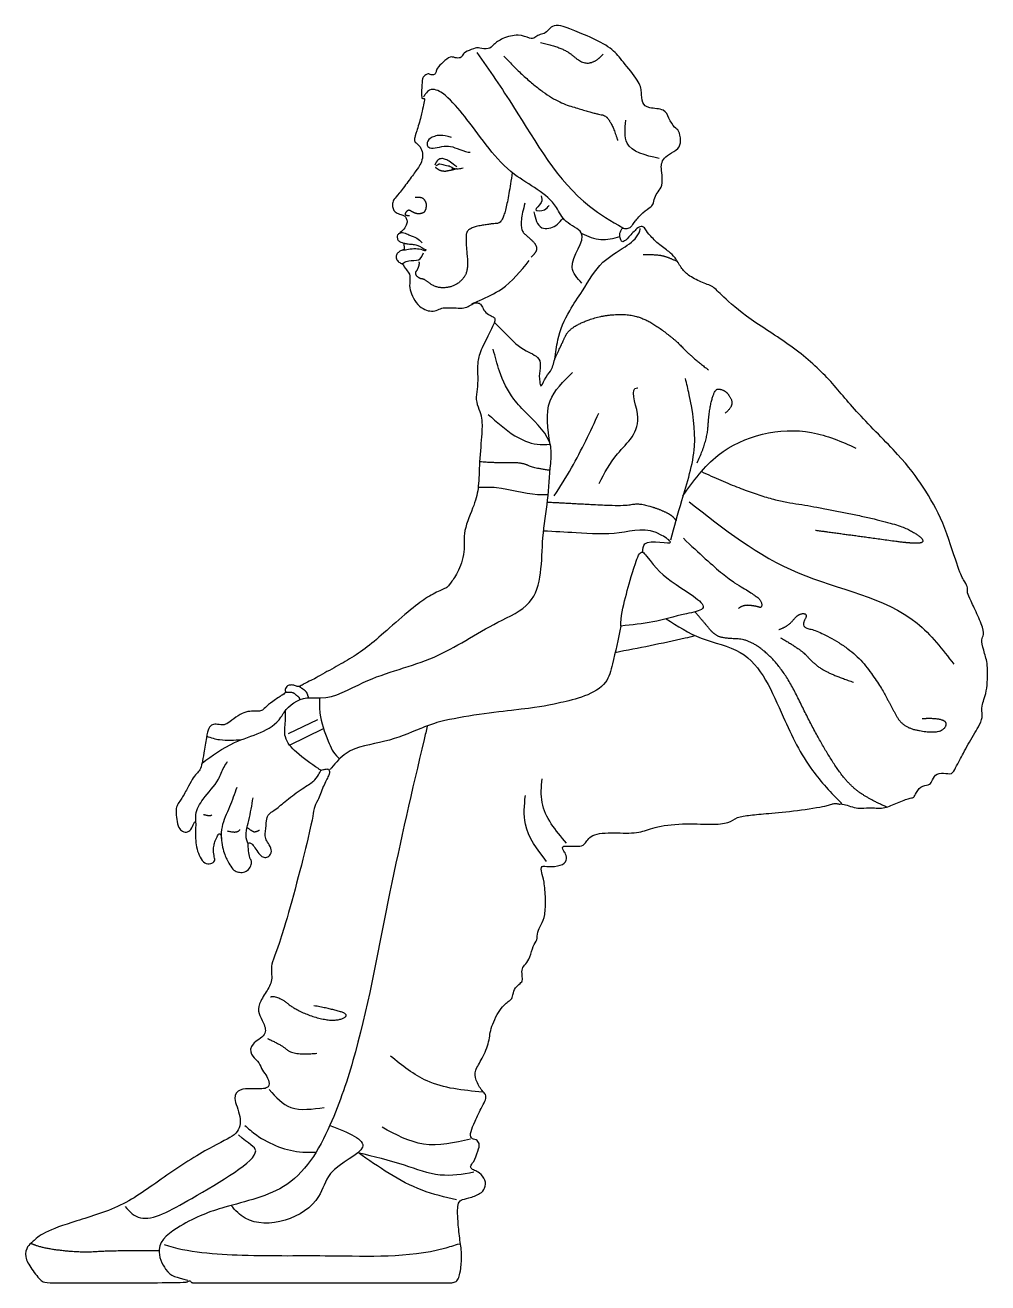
# Model space of a CAD drawing. Header units: feet. Extents: x 89 to 238, y -57 to 31.
# Drawn here: x 126.494 to 129.982, y -40.827 to -36.271 of the extents above; entities that cross this region are included whole.
import ezdxf

# ---------------------------------------------------------------- set-up
doc = ezdxf.new("R2010")
doc.units = ezdxf.units.FT
doc.header["$MEASUREMENT"] = 0
doc.layers.add('inner', color=1, linetype='Continuous')
doc.layers.add('outer', color=3, linetype='Continuous')

msp = doc.modelspace()

# ---------------------------------------------------------------- linework, layer by layer
at = {"layer": 'inner'}
for p, q in [((127.4484, -38.8364), (127.5543, -38.7856)), ((127.452, -38.8785), (127.575, -38.819))]:
    msp.add_line(p, q, dxfattribs=at)
for points, degree in [([(128.361, -36.3336), (128.4456, -36.351), (128.5129, -36.4122), (128.5651, -36.4024), (128.5885, -36.3752)], 2), ([(128.2279, -36.3827), (128.3684, -36.5319), (128.558, -36.5916), (128.6142, -36.6004), (128.6405, -36.6882)], 2), ([(128.0392, -36.677), (128.0034, -36.6671), (127.9742, -36.6715), (127.9474, -36.6894), (127.9509, -36.7127), (127.9692, -36.7186), (128.0049, -36.7092), (128.0352, -36.7077), (128.0664, -36.7206), (128.0987, -36.7315), (128.1061, -36.7306)], 3), ([(128.058, -36.7838), (128.0467, -36.7772), (128.0354, -36.7653), (128.0159, -36.7558), (128.0037, -36.7527), (127.9898, -36.7569), (127.9805, -36.7693), (127.9782, -36.7777)], 3), ([(128.2588, -36.8046), (128.245, -36.9008), (128.2209, -36.9891), (128.1888, -36.9891), (128.0951, -37.0051), (128.0897, -37.0506), (128.1004, -37.1523), (128.079, -37.1952), (128.0362, -37.2219), (127.98, -37.2219), (127.9399, -37.1898), (127.9238, -37.1898), (127.9051, -37.1711), (127.9184, -37.1523), (127.9238, -37.1309), (127.9211, -37.1283)], 2), ([(128.0566, -36.7907), (128.0441, -36.7956), (128.0217, -36.7992), (128.0158, -36.8008), (128, -36.7987), (127.9878, -36.7925), (127.981, -36.7861)], 2), ([(127.9828, -36.7793), (127.9905, -36.7743), (127.9966, -36.7725), (128.0076, -36.7749), (128.0153, -36.7786), (128.0269, -36.7791), (128.0358, -36.7822), (128.0472, -36.7902)], 3), ([(127.907, -36.8942), (127.9288, -36.8917), (127.9437, -36.9061), (127.9482, -36.9239), (127.9427, -36.9472), (127.9298, -36.9537), (127.913, -36.9542), (127.8991, -36.9487), (127.8862, -36.9403), (127.8768, -36.9433), (127.8666, -36.9602), (127.8867, -36.9601)], 2), ([(128.3048, -36.9156), (128.2785, -37.0052), (128.3276, -37.0473), (128.347, -37.0684), (128.3472, -37.0928), (128.3273, -37.1112)], 2), ([(128.8582, -37.1282), (128.8245, -37.1115), (128.7829, -37.1023), (128.7333, -37.1023)], 2), ([(128.4129, -37.4798), (128.441, -37.4199), (128.4606, -37.377), (128.5119, -37.3462), (128.5857, -37.3219), (128.6809, -37.3163), (128.7583, -37.3424), (128.8544, -37.4143), (128.904, -37.4688), (128.9696, -37.5195)], 2), ([(128.9283, -37.856), (128.9649, -37.7818), (128.9718, -37.6654), (128.9914, -37.5929), (129.011, -37.5871), (129.041, -37.6021), (129.0629, -37.6505), (129.0306, -37.6758)], 2), ([(128.1407, -37.8516), (128.1984, -37.855), (128.2264, -37.855), (128.2959, -37.855), (128.3329, -37.8739), (128.3961, -37.8826)], 2), ([(128.9444, -37.8878), (129.1484, -37.9831), (129.3902, -38.0201), (129.6519, -38.077), (129.7316, -38.1168), (129.7543, -38.1453), (129.706, -38.1495), (129.5239, -38.1239), (129.4173, -38.1097), (129.3575, -38.1012)], 2), ([(128.386, -37.9984), (128.4559, -38.002), (128.6612, -38.0132), (128.7134, -38.002), (128.7704, -38.016), (128.8235, -38.0384), (128.8448, -38.0539), (128.8524, -38.0658)], 2), ([(128.8789, -38.1297), (129.0226, -38.2663), (129.1235, -38.326), (129.162, -38.3545), (129.1634, -38.3829), (129.1449, -38.3758), (129.0951, -38.3701), (129.078, -38.3843)], 2), ([(129.6158, -39.1035), (129.5447, -39.0722), (129.4699, -39.0139), (129.3973, -38.9059), (129.3282, -38.7792), (129.2629, -38.6429), (129.1941, -38.5538), (129.1123, -38.4951), (129.0316, -38.4928), (128.9925, -38.4813), (128.9556, -38.4363), (128.9208, -38.3963)], 2), ([(129.2241, -38.4604), (129.2586, -38.4492), (129.295, -38.4025), (129.3314, -38.4025), (129.3043, -38.452), (129.3687, -38.4641), (129.5056, -38.5453), (129.5934, -38.6648), (129.6303, -38.7367), (129.6725, -38.8123), (129.762, -38.8333), (129.8217, -38.8281), (129.8375, -38.7912), (129.7761, -38.7806), (129.7445, -38.7842)], 2), ([(129.2302, -38.4897), (129.3074, -38.5335), (129.3465, -38.5796), (129.4064, -38.6211), (129.4951, -38.651)], 2), ([(127.4865, -38.6661), (127.4993, -38.6744), (127.5114, -38.6842), (127.5164, -38.6947), (127.5202, -38.7076)], 2), ([(127.4378, -38.6871), (127.4624, -38.6854), (127.4753, -38.6969), (127.4872, -38.7053), (127.4889, -38.7147)], 2), ([(127.1404, -39.1298), (127.1628, -39.1373), (127.1703, -39.1317)], 2), ([(127.2263, -39.1896), (127.2636, -39.1998), (127.272, -39.1849)], 2), ([(127.298, -39.1776), (127.3159, -39.1905), (127.3289, -39.1942), (127.3429, -39.1868)], 2), ([(127.3825, -39.7909), (127.4067, -39.784), (127.4839, -39.8462), (127.6094, -39.8831), (127.674, -39.8566), (127.6048, -39.8347), (127.5403, -39.8232)], 2), ([(127.3716, -39.9417), (127.4238, -39.9651), (127.4661, -40.0029), (127.5508, -39.9954)], 2), ([(126.9789, -40.711), (126.8055, -40.7104), (126.6984, -40.7185), (126.548, -40.7011), (126.5144, -40.6839)], 2)]:
    msp.add_open_spline(points, degree=degree, dxfattribs=at)
for points, knots in [([(128.1309, -36.3691), (128.176, -36.434), (128.3058, -36.623), (128.4454, -36.8785), (128.6175, -36.9806), (128.6596, -37.0049)], [1.606618, 1.606618, 1.606618, 1.606618, 11.420994, 30.057729, 36.008533, 36.008533, 36.008533, 36.008533]), ([(128.5107, -37.205), (128.4943, -37.1872), (128.4458, -37.1347), (128.5536, -37.0243), (128.4466, -36.9891), (128.405, -36.8867), (128.2309, -36.8132), (128.1299, -36.6511), (128.0398, -36.545), (127.994, -36.5053), (127.9589, -36.5016), (127.9466, -36.5176), (127.94, -36.5265), (127.9375, -36.5299)], [0, 0, 0, 0, 2.728768, 8.082806, 10.908307, 13.46134, 21.406616, 32.26729, 36.596998, 38.669278, 39.641416, 40.470182, 40.985556, 40.985556, 40.985556, 40.985556]), ([(128.7908, -36.7533), (128.7413, -36.7422), (128.6597, -36.7238), (128.6672, -36.6457), (128.6701, -36.6149)], [0, 0, 0, 0, 3.172697, 5.225484, 5.225484, 5.225484, 5.225484]), ([(128.0394, -36.7895), (128.0473, -36.7903), (128.0613, -36.7916), (128.075, -36.789), (128.0811, -36.7877)], [0, 0, 0, 0, 0.965182, 1.728278, 1.728278, 1.728278, 1.728278]), ([(128.3635, -36.8893), (128.3655, -36.8975), (128.3701, -36.9164), (128.3274, -36.9442), (128.3779, -36.9437), (128.3883, -36.9296), (128.3928, -36.9234)], [0, 0, 0, 0, 0.601383, 1.392144, 2.155611, 2.74153, 2.74153, 2.74153, 2.74153]), ([(128.3367, -36.9471), (128.3426, -36.9718), (128.3533, -37.0161), (128.4143, -37.0035), (128.4329, -36.9812), (128.4411, -36.972), (128.4431, -36.9699)], [0, 0, 0, 0, 2.653955, 4.767175, 5.9368, 6.290425, 6.290425, 6.290425, 6.290425]), ([(127.8497, -37.0259), (127.8592, -37.0164), (127.8843, -37.0328), (127.9114, -37.0382), (127.9264, -37.0529), (127.9329, -37.0593)], [0.27243, 0.27243, 0.27243, 0.27243, 1.909233, 3.326401, 4.427626, 4.427626, 4.427626, 4.427626]), ([(128.1939, -37.3469), (128.2097, -37.363), (128.2461, -37.4001), (128.2952, -37.4489), (128.3659, -37.4736), (128.3573, -37.5263), (128.3558, -37.5506), (128.3627, -37.5878), (128.3782, -37.5448), (128.4001, -37.5253), (128.417, -37.4719), (128.4214, -37.3965), (128.4597, -37.3113), (128.5216, -37.223), (128.5736, -37.1283), (128.66, -37.0807), (128.714, -37.0409), (128.7215, -37.0126), (128.7227, -37.0074)], [0.540158, 0.540158, 0.540158, 0.540158, 3.318452, 6.939944, 9.450643, 10.938016, 12.623705, 13.215567, 14.289207, 15.833407, 17.729309, 20.633715, 25.358037, 28.860164, 34.123086, 38.160675, 41.109081, 41.771702, 41.771702, 41.771702, 41.771702]), ([(128.5104, -37.0256), (128.5334, -37.036), (128.5785, -37.0541), (128.6254, -37.0435), (128.6483, -37.0366)], [0.532656, 0.532656, 0.532656, 0.532656, 3.555313, 6.42456, 6.42456, 6.42456, 6.42456]), ([(127.861, -37.0857), (127.8681, -37.0845), (127.8922, -37.0808), (127.9239, -37.0773), (127.9426, -37.0896), (127.9468, -37.0847)], [0.757437, 0.757437, 0.757437, 0.757437, 1.648568, 3.763561, 4.383428, 4.383428, 4.383428, 4.383428]), ([(127.8648, -37.0599), (127.869, -37.0611), (127.8792, -37.0635), (127.8955, -37.0645), (127.9221, -37.0666), (127.9366, -37.0817), (127.9468, -37.0847)], [0.822608, 0.822608, 0.822608, 0.822608, 1.362061, 2.122296, 2.846198, 4.577174, 4.577174, 4.577174, 4.577174]), ([(127.86, -37.1357), (127.8648, -37.132), (127.8805, -37.1213), (127.9096, -37.1248), (127.9301, -37.118), (127.9373, -37.0952)], [0.276091, 0.276091, 0.276091, 0.276091, 0.98903, 2.595518, 3.778369, 3.778369, 3.778369, 3.778369]), ([(128.113, -37.2798), (128.1222, -37.2757), (128.1313, -37.2716), (128.1405, -37.2676), (128.1679, -37.2554), (128.2399, -37.2234), (128.2897, -37.1614), (128.3205, -37.123)], [-1.226335, -1.226335, -1.226335, -1.226335, 0, 0, 0, 3.664804, 9.628439, 9.628439, 9.628439, 9.628439]), ([(127.1353, -38.9443), (127.1717, -38.9163), (127.2606, -38.8522), (127.3939, -38.8286), (127.4439, -38.7376), (127.4978, -38.7015), (127.6033, -38.7164), (127.7495, -38.6241), (127.9812, -38.5775), (128.1614, -38.4499), (128.3725, -38.3595), (128.3603, -38.1564), (128.3893, -37.9934), (128.3955, -37.8833), (128.4065, -37.7662), (128.328, -37.696), (128.253, -37.6172), (128.2128, -37.5348), (128.1969, -37.4714), (128.1902, -37.4449)], [1.045394, 1.045394, 1.045394, 1.045394, 6.765419, 14.66312, 15.524955, 19.527493, 21.562007, 28.383361, 39.614004, 50.45844, 56.000305, 65.850414, 71.545312, 77.022053, 79.552283, 85.579947, 88.513859, 93.217015, 96.603376, 96.603376, 96.603376, 96.603376]), ([(128.3961, -37.7886), (128.3872, -37.7334), (128.3711, -37.6319), (128.4441, -37.5614), (128.4773, -37.5293)], [0, 0, 0, 0, 3.870981, 7.108664, 7.108664, 7.108664, 7.108664]), ([(128.5733, -37.931), (128.5931, -37.8935), (128.6381, -37.8081), (128.7498, -37.729), (128.6813, -37.5839), (128.7138, -37.5843), (128.7144, -37.5843)], [0, 0, 0, 0, 3.129605, 7.127227, 9.464495, 9.510384, 9.510384, 9.510384, 9.510384]), ([(128.8334, -38.1348), (128.8463, -38.0876), (128.8768, -37.9756), (128.9344, -37.8024), (128.9096, -37.6506), (128.8911, -37.5702), (128.8866, -37.5508)], [0, 0, 0, 0, 3.638912, 8.63659, 13.277712, 14.764058, 14.764058, 14.764058, 14.764058]), ([(128.1716, -37.6807), (128.2022, -37.7084), (128.254, -37.7553), (128.3354, -37.7921), (128.3801, -37.7895), (128.3961, -37.7886)], [0, 0, 0, 0, 3.063112, 5.184349, 6.356741, 6.356741, 6.356741, 6.356741]), ([(128.4112, -37.9757), (128.4325, -37.9422), (128.4935, -37.8462), (128.5415, -37.743), (128.5728, -37.6759)], [0, 0, 0, 0, 2.944103, 8.427074, 8.427074, 8.427074, 8.427074]), ([(128.8768, -37.9756), (128.9154, -37.9224), (129.0229, -37.7742), (129.2929, -37.7096), (129.4519, -37.7795), (129.5041, -37.8025)], [0, 0, 0, 0, 4.824484, 13.429905, 17.637421, 17.637421, 17.637421, 17.637421]), ([(128.138, -37.9448), (128.1592, -37.9439), (128.2308, -37.9427), (128.3127, -37.9726), (128.3761, -37.971), (128.389, -37.9706)], [0.687132, 0.687132, 0.687132, 0.687132, 3.301287, 9.529827, 11.119502, 11.119502, 11.119502, 11.119502]), ([(128.8998, -37.9974), (129.0241, -38.0954), (129.2716, -38.2904), (129.6791, -38.352), (129.8176, -38.5321), (129.8591, -38.5862)], [0, 0, 0, 0, 11.665745, 23.211272, 28.168498, 28.168498, 28.168498, 28.168498]), ([(128.7317, -38.18), (128.7321, -38.1684), (128.7337, -38.1216), (128.8666, -38.1655), (128.7563, -38.0822), (128.6488, -38.12), (128.5025, -38.1101), (128.4114, -38.1055), (128.3724, -38.1036)], [0, 0, 0, 0, 1.269289, 5.108375, 6.720591, 13.108404, 19.559544, 24.412743, 24.412743, 24.412743, 24.412743]), ([(128.6526, -38.4475), (128.6424, -38.4952), (128.626, -38.572), (128.5966, -38.6877), (128.3649, -38.7415), (128.3586, -38.7406), (128.0177, -38.7819), (127.9066, -38.827), (127.7966, -38.8727), (127.6701, -38.8848), (127.6207, -38.9416), (127.6042, -38.9606), (127.6021, -38.963), (127.6, -38.9655), (127.5979, -38.9679)], [0, 0, 0, 0, 5.333167, 8.580446, 16.308447, 27.682306, 35.700154, 38.277641, 43.980844, 50.026549, 53.057352, 53.057352, 53.057352, 53.448864, 53.448864, 53.448864, 53.448864]), ([(128.8167, -38.421), (128.857, -38.4475), (128.9402, -38.5007), (129.1412, -38.5357), (129.2314, -38.7643), (129.3266, -38.9591), (129.4141, -39.0519), (129.4525, -39.09)], [0.440621, 0.440621, 0.440621, 0.440621, 6.393274, 12.630415, 24.159533, 33.276432, 39.890869, 39.890869, 39.890869, 39.890869]), ([(128.632, -38.5428), (128.6743, -38.5346), (128.7589, -38.5182), (128.8556, -38.4977), (128.9098, -38.4851), (128.9221, -38.4822)], [1.532185, 1.532185, 1.532185, 1.532185, 6.860443, 12.188647, 13.744119, 13.744119, 13.744119, 13.744119]), ([(127.5605, -38.7082), (127.5599, -38.7268), (127.5604, -38.7803), (127.5856, -38.8524), (127.6118, -38.9115), (127.6322, -38.9267), (127.6346, -38.9283)], [1.401807, 1.401807, 1.401807, 1.401807, 3.684972, 8.021907, 10.866192, 11.219933, 11.219933, 11.219933, 11.219933]), ([(127.5648, -38.97), (127.562, -38.9681), (127.5592, -38.9661), (127.5563, -38.9642), (127.5293, -38.9459), (127.484, -38.915), (127.4281, -38.8552), (127.4381, -38.7981), (127.4372, -38.7665), (127.4369, -38.7539)], [-0.430827, -0.430827, -0.430827, -0.430827, 0, 0, 0, 4.106921, 6.90555, 9.257312, 10.835693, 10.835693, 10.835693, 10.835693]), ([(127.9509, -38.8105), (127.9471, -38.8266), (127.9433, -38.8426), (127.9395, -38.8587), (127.8963, -39.042), (127.8086, -39.4178), (127.7273, -39.8888), (127.6124, -40.2452), (127.4779, -40.4945), (127.2289, -40.5443), (127.0848, -40.5979), (126.9568, -40.6861), (127.0116, -40.8066), (127.041, -40.8048), (127.0836, -40.8179)], [0.429807, 0.429807, 0.429807, 0.429807, 2.476772, 2.476772, 2.476772, 25.781576, 50.223609, 61.059299, 72.720092, 82.596111, 89.836446, 94.15008, 96.961016, 101.414233, 101.414233, 101.414233, 101.414233]), ([(127.1518, -38.8468), (127.1672, -38.8523), (127.2085, -38.8639), (127.2522, -38.8609), (127.2795, -38.859)], [2.24637, 2.24637, 2.24637, 2.24637, 4.259248, 7.589581, 7.589581, 7.589581, 7.589581]), ([(127.1128, -39.1578), (127.1123, -39.1488), (127.1105, -39.1187), (127.1426, -39.064), (127.1923, -39.0178), (127.209, -38.9647), (127.2231, -38.9451), (127.2277, -38.9387)], [0, 0, 0, 0, 0.661303, 2.207039, 4.440831, 5.642368, 6.229296, 6.229296, 6.229296, 6.229296]), ([(128.4558, -39.2342), (128.4163, -39.1878), (128.3571, -39.1182), (128.3645, -39.03), (128.3669, -39.0007)], [0, 0, 0, 0, 4.257795, 6.38414, 6.38414, 6.38414, 6.38414]), ([(127.2053, -39.2174), (127.205, -39.2028), (127.2071, -39.1628), (127.2369, -39.1025), (127.2537, -39.0546), (127.262, -39.031)], [1.86867, 1.86867, 1.86867, 1.86867, 3.661179, 6.870776, 9.969234, 9.969234, 9.969234, 9.969234]), ([(127.3023, -39.2367), (127.3, -39.2325), (127.289, -39.2069), (127.3071, -39.1469), (127.3155, -39.0968), (127.32, -39.0699)], [1.414594, 1.414594, 1.414594, 1.414594, 2.02097, 4.989347, 8.433196, 8.433196, 8.433196, 8.433196]), ([(128.3835, -39.3), (128.35, -39.257), (128.2943, -39.1854), (128.3028, -39.0967), (128.3063, -39.0613)], [0, 0, 0, 0, 3.848008, 6.409288, 6.409288, 6.409288, 6.409288]), ([(128.1506, -40.1359), (128.0808, -40.1294), (127.9565, -40.1178), (127.8601, -40.0398), (127.8178, -40.0056)], [0, 0, 0, 0, 5.057766, 9.010412, 9.010412, 9.010412, 9.010412]), ([(127.3784, -40.1264), (127.4018, -40.1552), (127.4554, -40.2094), (127.535, -40.1976), (127.5776, -40.1913)], [1.47952, 1.47952, 1.47952, 1.47952, 5.772139, 10.738452, 10.738452, 10.738452, 10.738452]), ([(127.5979, -40.2568), (127.6671, -40.2825), (127.7832, -40.3335), (127.5892, -40.4078), (127.5557, -40.5784), (127.336, -40.6491), (127.2556, -40.5644), (127.2402, -40.5467)], [1.140825, 1.140825, 1.140825, 1.140825, 7.502192, 13.70455, 17.570005, 28.986315, 31.818309, 31.818309, 31.818309, 31.818309]), ([(127.2896, -40.2564), (127.3029, -40.2688), (127.3627, -40.3185), (127.4563, -40.3559), (127.5321, -40.3536), (127.5484, -40.3531)], [7.214592, 7.214592, 7.214592, 7.214592, 9.479354, 16.838125, 18.849604, 18.849604, 18.849604, 18.849604]), ([(128.1071, -40.3069), (128.0496, -40.3198), (127.9376, -40.345), (127.8369, -40.2901), (127.7878, -40.2633)], [0, 0, 0, 0, 4.20687, 8.211777, 8.211777, 8.211777, 8.211777]), ([(126.8567, -40.5509), (126.8732, -40.5705), (126.9265, -40.6188), (127.1009, -40.5195), (127.3859, -40.354), (127.3044, -40.3248), (127.2673, -40.2913)], [1.82775, 1.82775, 1.82775, 1.82775, 4.755917, 10.906813, 18.946143, 22.36424, 22.36424, 22.36424, 22.36424]), ([(127.7008, -40.3553), (127.7563, -40.3682), (127.8556, -40.3927), (127.9928, -40.4457), (128.0784, -40.4336), (128.1193, -40.4253)], [1.858946, 1.858946, 1.858946, 1.858946, 8.936965, 14.523361, 19.577092, 19.577092, 19.577092, 19.577092]), ([(128.0568, -40.5265), (128.0143, -40.5169), (127.885, -40.4851), (127.7749, -40.4076), (127.7008, -40.3553)], [1.056154, 1.056154, 1.056154, 1.056154, 6.40629, 17.459329, 17.459329, 17.459329, 17.459329]), ([(126.9976, -40.6884), (127.0818, -40.7164), (127.3051, -40.7319), (127.6345, -40.7248), (127.8998, -40.7377), (128.0492, -40.6911), (128.0672, -40.6851)], [1.472215, 1.472215, 1.472215, 1.472215, 12.356697, 25.086289, 42.094493, 44.440625, 44.440625, 44.440625, 44.440625])]:
    msp.add_open_spline(points, degree=3, knots=knots, dxfattribs=at)
at = {"layer": 'outer'}
msp.add_open_spline([(127.9376, -36.5365), (127.9358, -36.5364), (127.9303, -36.536), (127.9309, -36.5273), (127.9301, -36.511), (127.9324, -36.4638), (127.9382, -36.4572), (127.9411, -36.454), (127.9514, -36.4472), (127.9559, -36.4464), (127.9675, -36.4519), (127.9793, -36.4498), (127.9835, -36.4395), (127.9841, -36.429), (128.0075, -36.4036), (128.0362, -36.3816), (128.0497, -36.3895), (128.0742, -36.3908), (128.0779, -36.3785), (128.0907, -36.3651), (128.1305, -36.3522), (128.136, -36.3522), (128.1765, -36.3602), (128.1899, -36.3412), (128.2193, -36.3186), (128.2842, -36.3002), (128.3252, -36.3216), (128.3411, -36.3167), (128.354, -36.3045), (128.3746, -36.3031), (128.3914, -36.2868), (128.4063, -36.2689), (128.4455, -36.2739), (128.4693, -36.2858), (128.5516, -36.3163), (128.6282, -36.3602), (128.6552, -36.3985), (128.7215, -36.4769), (128.728, -36.5114), (128.728, -36.5543), (128.7504, -36.573), (128.8148, -36.573), (128.8241, -36.6075), (128.8489, -36.6459), (128.8625, -36.6482), (128.8716, -36.6898), (128.8632, -36.72), (128.8255, -36.7374), (128.8043, -36.7578), (128.7975, -36.7774), (128.8005, -36.8024), (128.8044, -36.8455), (128.7924, -36.8697), (128.7757, -36.8886), (128.7704, -36.9173), (128.7651, -36.9271), (128.7319, -36.9475), (128.7009, -36.9838), (128.6933, -36.9967), (128.6873, -37.0035), (128.6714, -37.0095), (128.6581, -37.004), (128.6533, -37.0133), (128.648, -37.0246), (128.6483, -37.0366), (128.6533, -37.0526), (128.6601, -37.0579), (128.679, -37.042), (128.7135, -37.0011), (128.7301, -36.9982), (128.7399, -37.0063), (128.7496, -37.0242), (128.7873, -37.0633), (128.8296, -37.0933), (128.8479, -37.1098), (128.8712, -37.1508), (128.8932, -37.1761), (128.9436, -37.2032), (128.9884, -37.2163), (129.0127, -37.2461), (129.1113, -37.3335), (129.2864, -37.4392), (129.412, -37.5549), (129.5012, -37.6705), (129.6697, -37.8357), (129.749, -37.9414), (129.8217, -38.067), (129.8745, -38.2421), (129.8944, -38.2832), (129.9103, -38.3047), (129.9056, -38.3215), (129.914, -38.343), (129.9383, -38.3938), (129.9673, -38.4582), (129.9663, -38.4862), (129.9551, -38.4984), (129.971, -38.5487), (129.9831, -38.5889), (129.9796, -38.6918), (129.9554, -38.7387), (129.964, -38.7715), (129.9569, -38.7999), (129.9142, -38.8682), (129.8801, -38.9336), (129.8644, -38.9606), (129.853, -38.9876), (129.8217, -38.9777), (129.789, -38.9848), (129.7791, -39.0118), (129.7691, -39.0246), (129.7378, -39.0246), (129.7179, -39.0616), (129.7122, -39.0701), (129.7008, -39.0701), (129.6454, -39.0901), (129.6055, -39.1114), (129.5487, -39.1029), (129.5163, -39.1122), (129.4521, -39.0896), (129.4443, -39.0939), (129.4314, -39.0894), (129.4182, -39.0914), (129.4109, -39.0971), (129.2899, -39.1176), (129.1805, -39.1268), (129.1206, -39.1326), (129.0699, -39.1383), (129.0468, -39.1625), (128.9823, -39.1671), (128.8763, -39.1614), (128.7651, -39.1751), (128.7239, -39.1989), (128.6415, -39.1968), (128.5461, -39.1968), (128.5223, -39.238), (128.5093, -39.2466), (128.4606, -39.2443), (128.4434, -39.2443), (128.4398, -39.2505), (128.4428, -39.2609), (128.4526, -39.2707), (128.46, -39.2976), (128.4361, -39.3166), (128.3889, -39.3215), (128.362, -39.3123), (128.3645, -39.3417), (128.3749, -39.368), (128.3806, -39.4369), (128.3783, -39.4968), (128.3645, -39.5302), (128.3483, -39.5556), (128.3506, -39.5867), (128.3334, -39.6028), (128.3242, -39.6495), (128.307, -39.6737), (128.2931, -39.6864), (128.2943, -39.7141), (128.2977, -39.7336), (128.2839, -39.7452), (128.2655, -39.7613), (128.2597, -39.7924), (128.2551, -39.8016), (128.2206, -39.8235), (128.1779, -39.903), (128.1779, -39.9502), (128.1503, -40.0171), (128.1215, -40.0585), (128.1249, -40.0908), (128.1506, -40.1359), (128.1647, -40.1426), (128.1635, -40.1647), (128.1513, -40.1824), (128.122, -40.2461), (128.107, -40.2795), (128.1071, -40.3069), (128.13, -40.306), (128.1404, -40.3233), (128.1392, -40.3359), (128.1231, -40.3843), (128.107, -40.4028), (128.1081, -40.412), (128.122, -40.42), (128.1392, -40.4258), (128.165, -40.4539), (128.1605, -40.4857), (128.1454, -40.5038), (128.0992, -40.522), (128.0705, -40.525), (128.0615, -40.5424), (128.0607, -40.5711), (128.0615, -40.5968), (128.0677, -40.6679), (128.0781, -40.7197), (128.0723, -40.7808), (128.0666, -40.8038), (128.0596, -40.8211), (128.0447, -40.8268), (128.032, -40.8268), (127.161, -40.8268), (127.1059, -40.8268), (127.0986, -40.8268), (127.0958, -40.8242), (127.0929, -40.821), (127.0893, -40.8186), (127.0805, -40.823), (127.0725, -40.827), (126.5708, -40.827), (126.5567, -40.827), (126.5163, -40.7768), (126.49, -40.7312), (126.5023, -40.6925), (126.5199, -40.6802), (126.555, -40.6451), (126.6691, -40.6047), (126.8567, -40.5509), (126.9992, -40.4379), (127.1924, -40.3185), (127.2673, -40.2913), (127.28, -40.2264), (127.2431, -40.1509), (127.2712, -40.1246), (127.3133, -40.1228), (127.3784, -40.1264), (127.38, -40.0982), (127.366, -40.0736), (127.3502, -40.0508), (127.3385, -40.0229), (127.3097, -40.0022), (127.3086, -39.9596), (127.3739, -39.9303), (127.3581, -39.8847), (127.3385, -39.8501), (127.3385, -39.819), (127.3675, -39.7718), (127.3935, -39.7328), (127.3793, -39.6739), (127.4197, -39.6037), (127.5374, -39.1524), (127.5391, -39.1032), (127.5532, -39.0856), (127.5742, -39.0259), (127.5963, -38.9873), (127.5979, -38.9679), (127.5879, -38.9639), (127.574, -38.9679), (127.5648, -38.97), (127.5616, -38.9788), (127.5458, -39.0066), (127.515, -39.0254), (127.4525, -39.0679), (127.4065, -39.1094), (127.3846, -39.1221), (127.3707, -39.1359), (127.3684, -39.1567), (127.3627, -39.205), (127.3661, -39.2223), (127.3788, -39.2384), (127.3903, -39.2649), (127.3777, -39.2834), (127.3615, -39.288), (127.3489, -39.2811), (127.3329, -39.2614), (127.3198, -39.2406), (127.3105, -39.2327), (127.2998, -39.2316), (127.3037, -39.2622), (127.3078, -39.2894), (127.3153, -39.2982), (127.314, -39.3158), (127.2995, -39.3346), (127.2799, -39.3414), (127.2622, -39.3386), (127.2465, -39.3322), (127.2309, -39.3042), (127.2229, -39.2888), (127.215, -39.2715), (127.2066, -39.2416), (127.2053, -39.2056), (127.1977, -39.1971), (127.1922, -39.2055), (127.1818, -39.2268), (127.1783, -39.2407), (127.1748, -39.26), (127.1798, -39.2858), (127.1828, -39.2987), (127.1679, -39.3101), (127.1431, -39.3087), (127.1277, -39.2853), (127.1153, -39.2556), (127.1116, -39.2243), (127.111, -39.1962), (127.1128, -39.1578), (127.1104, -39.1558), (127.1055, -39.1594), (127.0963, -39.187), (127.0785, -39.1968), (127.0595, -39.1901), (127.0479, -39.1754), (127.0412, -39.1374), (127.0399, -39.1129), (127.0455, -39.0945), (127.0565, -39.0798), (127.0826, -39.0356), (127.0992, -39.0008), (127.1151, -38.9812), (127.1279, -38.9713), (127.1353, -38.9443), (127.1408, -38.9124), (127.1511, -38.8465), (127.1589, -38.8156), (127.1718, -38.8028), (127.1899, -38.8035), (127.2171, -38.8073), (127.233, -38.7967), (127.2663, -38.7703), (127.2935, -38.7574), (127.323, -38.7552), (127.3358, -38.7559), (127.3509, -38.7559), (127.3623, -38.7438), (127.3889, -38.7213), (127.4315, -38.694), (127.4387, -38.6871), (127.4375, -38.6855), (127.4343, -38.6775), (127.4443, -38.6622), (127.4564, -38.661), (127.4709, -38.661), (127.4825, -38.6691), (127.4986, -38.6614), (127.5094, -38.6534), (127.5343, -38.6434), (127.6061, -38.602), (127.6696, -38.568), (127.7336, -38.5253), (127.798, -38.4684), (127.8987, -38.3807), (127.951, -38.3415), (128.0079, -38.3135), (128.0219, -38.3097), (128.0322, -38.2957), (128.0598, -38.2611), (128.0914, -38.1768), (128.0774, -38.1066), (128.1248, -38.003), (128.138, -37.9448), (128.1389, -37.8572), (128.1503, -37.74), (128.1492, -37.6928), (128.1388, -37.6628), (128.125, -37.6271), (128.1331, -37.5902), (128.1342, -37.5476), (128.1319, -37.4923), (128.1411, -37.4543), (128.1829, -37.3741), (128.1944, -37.3474), (128.197, -37.3347), (128.1926, -37.3275), (128.1721, -37.3202), (128.1548, -37.3034), (128.1468, -37.2817), (128.1366, -37.2766), (128.1212, -37.2762), (128.1034, -37.288), (128.0845, -37.2971), (128.0569, -37.2945), (128.019, -37.2954), (128.0049, -37.2938), (127.984, -37.3059), (127.9603, -37.3075), (127.9361, -37.3001), (127.9092, -37.2772), (127.8919, -37.243), (127.8851, -37.2153), (127.8903, -37.1811), (127.8826, -37.1647), (127.8686, -37.1494), (127.866, -37.1429), (127.861, -37.135), (127.8515, -37.1323), (127.8392, -37.1213), (127.8376, -37.1052), (127.8434, -37.096), (127.8534, -37.0869), (127.8678, -37.0846), (127.8674, -37.0799), (127.8668, -37.0752), (127.8662, -37.0603), (127.8636, -37.0589), (127.8564, -37.0574), (127.8436, -37.0515), (127.842, -37.0394), (127.842, -37.0301), (127.8514, -37.0246), (127.8716, -37.0048), (127.8781, -36.9859), (127.8785, -36.9774), (127.8716, -36.9634), (127.8644, -36.9582), (127.8451, -36.9541), (127.8307, -36.9453), (127.8253, -36.9319), (127.8234, -36.917), (127.8298, -36.9007), (127.8462, -36.8853), (127.8812, -36.8373), (127.9136, -36.7939), (127.9247, -36.7791), (127.9351, -36.7516), (127.9338, -36.7277), (127.9222, -36.7056), (127.9051, -36.6946), (127.9027, -36.684), (127.9113, -36.6601), (127.9296, -36.5982), (127.9358, -36.5658), (127.9412, -36.5388), (127.9414, -36.5366), (127.9395, -36.5366), (127.9376, -36.5365)], degree=3, dxfattribs=at)
msp.add_open_spline([(128.6526, -38.4475), (128.6923, -38.4435), (128.7747, -38.4351), (128.8588, -38.408), (128.9968, -38.3832), (128.8188, -38.284), (128.7775, -38.2357), (128.7242, -38.1661), (128.6911, -38.2579), (128.6756, -38.3228), (128.6521, -38.4045), (128.6526, -38.4436), (128.6526, -38.4475)], degree=3, knots=[0, 0, 0, 0, 2.88319, 5.980763, 7.488053, 10.685962, 14.363729, 14.847777, 16.04724, 18.919865, 21.528011, 21.820807, 21.820807, 21.820807, 21.820807], dxfattribs=at)

doc.saveas('drawing.dxf')
